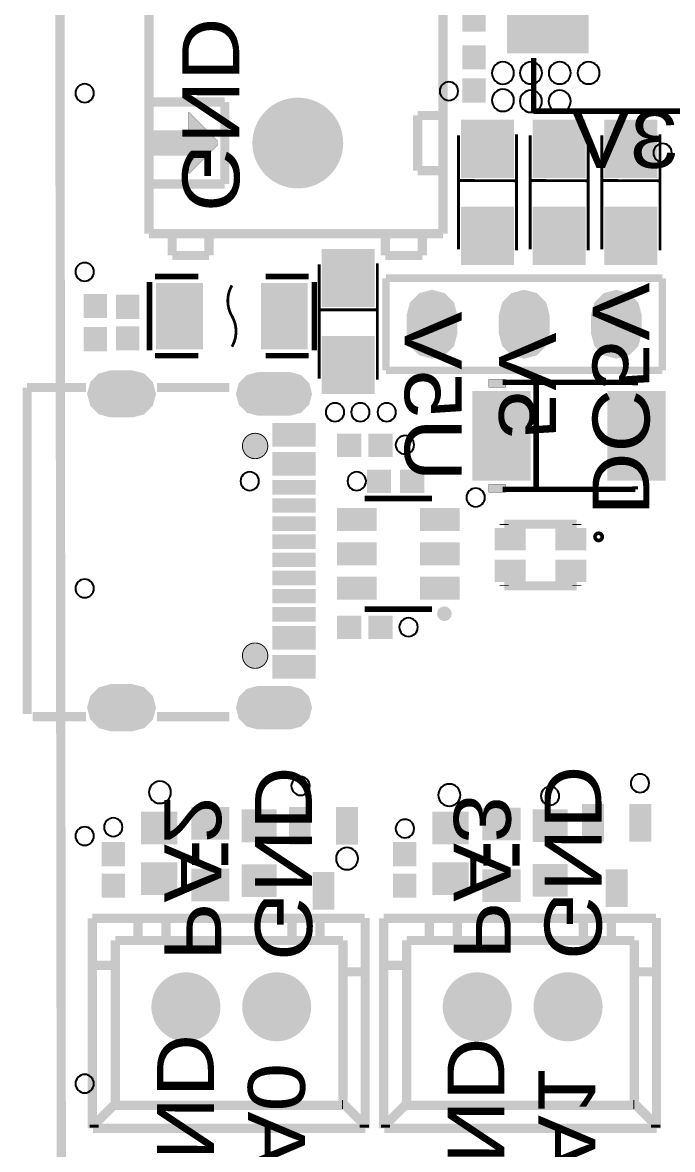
# Model space of a CAD drawing. Header units: millimetres. Extents: x -1 to 130, y -79 to 1.
# Drawn here: x -1.01 to 16.9, y -48.45 to -17.38 of the extents above; entities that cross this region are included whole.
import ezdxf
from ezdxf.enums import TextEntityAlignment as Align

# ---------------------------------------------------------------- set-up
doc = ezdxf.new("R2010")
doc.units = ezdxf.units.MM
doc.header["$MEASUREMENT"] = 0
for name, color, linetype, true_color in [('Board-Outline-Layer', 7, 'Continuous', 0xff00ff), ('Bottom-Silkscreen-Layer', 7, 'Continuous', 0x808000), ('Bottom-Solder-Mask-Layer', 7, 'Continuous', 0xff00ff), ('Multi-Layer', 7, 'Continuous', 0xc0c0c0), ('Top-Silkscreen-Layer', 7, 'Continuous', 0xffff00), ('Top-Solder-Mask-Layer', 7, 'Continuous', 0x800080)]:
    doc.layers.add(name, color=color, linetype=linetype, true_color=true_color)
doc.styles.get("Standard").update_dxf_attribs({"font": 'arial.ttf'})

msp = doc.modelspace()

# ---------------------------------------------------------------- hatches: boundary and pattern name
at = {"layer": 'Bottom-Solder-Mask-Layer'}
for points in [[(5.324, -20.705, 1), (7.826, -20.705, 1)], [(10.972, -25.95), (10.879, -26.3), (10.622, -26.557), (10.272, -26.651), (9.921, -26.557), (9.665, -26.3), (9.571, -25.95), (9.571, -25.45), (9.665, -25.1), (9.921, -24.843), (10.272, -24.749), (10.622, -24.843), (10.879, -25.1), (10.972, -25.45)], [(13.512, -25.95), (13.419, -26.3), (13.162, -26.557), (12.812, -26.651), (12.461, -26.557), (12.205, -26.3), (12.111, -25.95), (12.111, -25.45), (12.205, -25.1), (12.461, -24.843), (12.812, -24.749), (13.162, -24.843), (13.419, -25.1), (13.512, -25.45)], [(16.052, -25.95), (15.959, -26.3), (15.702, -26.557), (15.352, -26.651), (15.001, -26.557), (14.745, -26.3), (14.651, -25.95), (14.651, -25.45), (14.745, -25.1), (15.001, -24.843), (15.352, -24.749), (15.702, -24.843), (15.959, -25.1), (16.052, -25.45)], [(1.419, -28.27), (1.094, -28.183), (0.856, -27.945), (0.769, -27.62), (0.856, -27.295), (1.094, -27.057), (1.419, -26.97), (2.019, -26.97), (2.344, -27.057), (2.582, -27.295), (2.669, -27.62), (2.582, -27.945), (2.344, -28.183), (2.019, -28.27)], [(5.469, -28.22), (5.169, -28.139), (4.949, -27.92), (4.869, -27.62), (4.949, -27.32), (5.169, -27.1), (5.469, -27.02), (6.369, -27.02), (6.669, -27.1), (6.889, -27.32), (6.969, -27.62), (6.889, -27.92), (6.669, -28.139), (6.369, -28.22)], [(1.419, -36.92), (1.094, -36.833), (0.856, -36.595), (0.769, -36.27), (0.856, -35.945), (1.094, -35.707), (1.419, -35.62), (2.019, -35.62), (2.344, -35.707), (2.582, -35.945), (2.669, -36.27), (2.582, -36.595), (2.344, -36.833), (2.019, -36.92)], [(5.469, -36.87), (5.169, -36.789), (4.949, -36.57), (4.869, -36.27), (4.949, -35.97), (5.169, -35.75), (5.469, -35.67), (6.369, -35.67), (6.669, -35.75), (6.889, -35.97), (6.969, -36.27), (6.889, -36.57), (6.669, -36.789), (6.369, -36.87)], [(2.541, -44.514, 1), (4.443, -44.514, 1)], [(5.043, -44.514, 1), (6.944, -44.514, 1)], [(10.567, -44.514, 1), (12.469, -44.514, 1)], [(13.069, -44.514, 1), (14.971, -44.514, 1)]]:
    msp.add_hatch(color=256, dxfattribs=at).paths.add_polyline_path(points)
at = {"layer": 'Multi-Layer'}
for points in [[(5.375, -20.705, 1), (7.775, -20.705, 1)], [(5.375, -20.705, 1), (7.775, -20.705, 1)], [(5.375, -20.705, 1), (7.775, -20.705, 1)], [(10.922, -25.95), (10.835, -26.275), (10.597, -26.513), (10.272, -26.6), (9.947, -26.513), (9.709, -26.275), (9.622, -25.95), (9.622, -25.45), (9.709, -25.125), (9.947, -24.887), (10.272, -24.8), (10.597, -24.887), (10.835, -25.125), (10.922, -25.45)], [(10.922, -25.95), (10.835, -26.275), (10.597, -26.513), (10.272, -26.6), (9.947, -26.513), (9.709, -26.275), (9.622, -25.95), (9.622, -25.45), (9.709, -25.125), (9.947, -24.887), (10.272, -24.8), (10.597, -24.887), (10.835, -25.125), (10.922, -25.45)], [(10.922, -25.95), (10.835, -26.275), (10.597, -26.513), (10.272, -26.6), (9.947, -26.513), (9.709, -26.275), (9.622, -25.95), (9.622, -25.45), (9.709, -25.125), (9.947, -24.887), (10.272, -24.8), (10.597, -24.887), (10.835, -25.125), (10.922, -25.45)], [(13.462, -25.95), (13.375, -26.275), (13.137, -26.513), (12.812, -26.6), (12.487, -26.513), (12.249, -26.275), (12.162, -25.95), (12.162, -25.45), (12.249, -25.125), (12.487, -24.887), (12.812, -24.8), (13.137, -24.887), (13.375, -25.125), (13.462, -25.45)], [(13.462, -25.95), (13.375, -26.275), (13.137, -26.513), (12.812, -26.6), (12.487, -26.513), (12.249, -26.275), (12.162, -25.95), (12.162, -25.45), (12.249, -25.125), (12.487, -24.887), (12.812, -24.8), (13.137, -24.887), (13.375, -25.125), (13.462, -25.45)], [(13.462, -25.95), (13.375, -26.275), (13.137, -26.513), (12.812, -26.6), (12.487, -26.513), (12.249, -26.275), (12.162, -25.95), (12.162, -25.45), (12.249, -25.125), (12.487, -24.887), (12.812, -24.8), (13.137, -24.887), (13.375, -25.125), (13.462, -25.45)], [(16.002, -25.95), (15.915, -26.275), (15.677, -26.513), (15.352, -26.6), (15.027, -26.513), (14.789, -26.275), (14.702, -25.95), (14.702, -25.45), (14.789, -25.125), (15.027, -24.887), (15.352, -24.8), (15.677, -24.887), (15.915, -25.125), (16.002, -25.45)], [(16.002, -25.95), (15.915, -26.275), (15.677, -26.513), (15.352, -26.6), (15.027, -26.513), (14.789, -26.275), (14.702, -25.95), (14.702, -25.45), (14.789, -25.125), (15.027, -24.887), (15.352, -24.8), (15.677, -24.887), (15.915, -25.125), (16.002, -25.45)], [(16.002, -25.95), (15.915, -26.275), (15.677, -26.513), (15.352, -26.6), (15.027, -26.513), (14.789, -26.275), (14.702, -25.95), (14.702, -25.45), (14.789, -25.125), (15.027, -24.887), (15.352, -24.8), (15.677, -24.887), (15.915, -25.125), (16.002, -25.45)], [(1.419, -28.22), (1.119, -28.139), (0.899, -27.92), (0.819, -27.62), (0.899, -27.32), (1.119, -27.1), (1.419, -27.02), (2.019, -27.02), (2.319, -27.1), (2.538, -27.32), (2.619, -27.62), (2.538, -27.92), (2.319, -28.139), (2.019, -28.22)], [(1.419, -28.22), (1.119, -28.139), (0.899, -27.92), (0.819, -27.62), (0.899, -27.32), (1.119, -27.1), (1.419, -27.02), (2.019, -27.02), (2.319, -27.1), (2.538, -27.32), (2.619, -27.62), (2.538, -27.92), (2.319, -28.139), (2.019, -28.22)], [(1.419, -28.22), (1.119, -28.139), (0.899, -27.92), (0.819, -27.62), (0.899, -27.32), (1.119, -27.1), (1.419, -27.02), (2.019, -27.02), (2.319, -27.1), (2.538, -27.32), (2.619, -27.62), (2.538, -27.92), (2.319, -28.139), (2.019, -28.22)], [(5.469, -28.17), (5.194, -28.096), (4.993, -27.895), (4.919, -27.62), (4.993, -27.345), (5.194, -27.143), (5.469, -27.07), (6.369, -27.07), (6.644, -27.143), (6.845, -27.345), (6.919, -27.62), (6.845, -27.895), (6.644, -28.096), (6.369, -28.17)], [(5.469, -28.17), (5.194, -28.096), (4.993, -27.895), (4.919, -27.62), (4.993, -27.345), (5.194, -27.143), (5.469, -27.07), (6.369, -27.07), (6.644, -27.143), (6.845, -27.345), (6.919, -27.62), (6.845, -27.895), (6.644, -28.096), (6.369, -28.17)], [(5.469, -28.17), (5.194, -28.096), (4.993, -27.895), (4.919, -27.62), (4.993, -27.345), (5.194, -27.143), (5.469, -27.07), (6.369, -27.07), (6.644, -27.143), (6.845, -27.345), (6.919, -27.62), (6.845, -27.895), (6.644, -28.096), (6.369, -28.17)], [(5.049, -29.055, 1), (5.749, -29.055, 1)], [(5.049, -34.835, 1), (5.749, -34.835, 1)], [(1.419, -36.87), (1.119, -36.789), (0.899, -36.57), (0.819, -36.27), (0.899, -35.97), (1.119, -35.75), (1.419, -35.67), (2.019, -35.67), (2.319, -35.75), (2.538, -35.97), (2.619, -36.27), (2.538, -36.57), (2.319, -36.789), (2.019, -36.87)], [(1.419, -36.87), (1.119, -36.789), (0.899, -36.57), (0.819, -36.27), (0.899, -35.97), (1.119, -35.75), (1.419, -35.67), (2.019, -35.67), (2.319, -35.75), (2.538, -35.97), (2.619, -36.27), (2.538, -36.57), (2.319, -36.789), (2.019, -36.87)], [(1.419, -36.87), (1.119, -36.789), (0.899, -36.57), (0.819, -36.27), (0.899, -35.97), (1.119, -35.75), (1.419, -35.67), (2.019, -35.67), (2.319, -35.75), (2.538, -35.97), (2.619, -36.27), (2.538, -36.57), (2.319, -36.789), (2.019, -36.87)], [(5.469, -36.82), (5.194, -36.746), (4.993, -36.545), (4.919, -36.27), (4.993, -35.995), (5.194, -35.793), (5.469, -35.72), (6.369, -35.72), (6.644, -35.793), (6.845, -35.995), (6.919, -36.27), (6.845, -36.545), (6.644, -36.746), (6.369, -36.82)], [(5.469, -36.82), (5.194, -36.746), (4.993, -36.545), (4.919, -36.27), (4.993, -35.995), (5.194, -35.793), (5.469, -35.72), (6.369, -35.72), (6.644, -35.793), (6.845, -35.995), (6.919, -36.27), (6.845, -36.545), (6.644, -36.746), (6.369, -36.82)], [(5.469, -36.82), (5.194, -36.746), (4.993, -36.545), (4.919, -36.27), (4.993, -35.995), (5.194, -35.793), (5.469, -35.72), (6.369, -35.72), (6.644, -35.793), (6.845, -35.995), (6.919, -36.27), (6.845, -36.545), (6.644, -36.746), (6.369, -36.82)], [(2.592, -44.514, 1), (4.392, -44.514, 1)], [(2.592, -44.514, 1), (4.392, -44.514, 1)], [(2.592, -44.514, 1), (4.392, -44.514, 1)], [(5.094, -44.514, 1), (6.894, -44.514, 1)], [(5.094, -44.514, 1), (6.894, -44.514, 1)], [(5.094, -44.514, 1), (6.894, -44.514, 1)], [(10.618, -44.514, 1), (12.418, -44.514, 1)], [(10.618, -44.514, 1), (12.418, -44.514, 1)], [(10.618, -44.514, 1), (12.418, -44.514, 1)], [(13.12, -44.514, 1), (14.92, -44.514, 1)], [(13.12, -44.514, 1), (14.92, -44.514, 1)], [(13.12, -44.514, 1), (14.92, -44.514, 1)]]:
    msp.add_hatch(color=256, dxfattribs=at).paths.add_polyline_path(points)
at = {"layer": 'Top-Silkscreen-Layer'}
for points in [[(2.475, -20.355), (3.575, -20.355), (3.575, -19.855), (4.375, -20.655), (4.375, -20.755), (3.575, -21.555), (3.575, -21.055), (2.475, -21.055)], [(12.296, -27.223), (12.296, -27.435), (11.839, -27.435), (11.839, -27.223)], [(12.296, -30.327), (12.296, -30.115), (11.839, -30.115), (11.839, -30.327)]]:
    msp.add_hatch(color=256, dxfattribs=at).paths.add_polyline_path(points)
at = {"layer": 'Top-Solder-Mask-Layer'}
for points in [[(14.588, -14.814), (14.588, -18.236), (12.336, -18.236), (12.336, -14.814)], [(11.111, -16.972), (11.754, -16.972), (11.754, -17.64), (11.111, -17.64)], [(11.111, -18.01), (11.754, -18.01), (11.754, -18.678), (11.111, -18.678)], [(11.111, -18.922), (11.754, -18.922), (11.754, -19.59), (11.111, -19.59)], [(5.324, -20.705, 1), (7.826, -20.705, 1)], [(11.07, -20.063), (12.53, -20.063), (12.53, -21.665), (11.07, -21.665)], [(13.046, -20.063), (14.507, -20.063), (14.507, -21.665), (13.046, -21.665)], [(15.023, -20.063), (16.483, -20.063), (16.483, -21.665), (15.023, -21.665)], [(11.07, -22.463), (12.53, -22.463), (12.53, -24.064), (11.07, -24.064)], [(13.046, -22.463), (14.507, -22.463), (14.507, -24.064), (13.046, -24.064)], [(15.023, -22.463), (16.483, -22.463), (16.483, -24.064), (15.023, -24.064)], [(7.235, -23.624), (8.696, -23.624), (8.696, -25.226), (7.235, -25.226)], [(2.669, -26.39), (2.669, -24.56), (3.961, -24.56), (3.961, -26.39)], [(5.559, -26.39), (5.559, -24.56), (6.851, -24.56), (6.851, -26.39)], [(10.972, -25.95), (10.879, -26.3), (10.622, -26.557), (10.272, -26.651), (9.921, -26.557), (9.665, -26.3), (9.571, -25.95), (9.571, -25.45), (9.665, -25.1), (9.921, -24.843), (10.272, -24.749), (10.622, -24.843), (10.879, -25.1), (10.972, -25.45)], [(13.512, -25.95), (13.419, -26.3), (13.162, -26.557), (12.812, -26.651), (12.461, -26.557), (12.205, -26.3), (12.111, -25.95), (12.111, -25.45), (12.205, -25.1), (12.461, -24.843), (12.812, -24.749), (13.162, -24.843), (13.419, -25.1), (13.512, -25.45)], [(16.052, -25.95), (15.959, -26.3), (15.702, -26.557), (15.352, -26.651), (15.001, -26.557), (14.745, -26.3), (14.651, -25.95), (14.651, -25.45), (14.745, -25.1), (15.001, -24.843), (15.352, -24.749), (15.702, -24.843), (15.959, -25.1), (16.052, -25.45)], [(0.676, -24.864), (1.318, -24.864), (1.318, -25.532), (0.676, -25.532)], [(1.565, -24.888), (2.207, -24.888), (2.207, -25.555), (1.565, -25.555)], [(0.676, -25.776), (1.318, -25.776), (1.318, -26.444), (0.676, -26.444)], [(1.565, -25.753), (2.207, -25.753), (2.207, -26.42), (1.565, -26.42)], [(7.235, -26.024), (8.696, -26.024), (8.696, -27.626), (7.235, -27.626)], [(1.419, -28.27), (1.094, -28.183), (0.856, -27.945), (0.769, -27.62), (0.856, -27.295), (1.094, -27.057), (1.419, -26.97), (2.019, -26.97), (2.344, -27.057), (2.582, -27.295), (2.669, -27.62), (2.582, -27.945), (2.344, -28.183), (2.019, -28.27)], [(5.469, -28.22), (5.169, -28.139), (4.949, -27.92), (4.869, -27.62), (4.949, -27.32), (5.169, -27.1), (5.469, -27.02), (6.369, -27.02), (6.669, -27.1), (6.889, -27.32), (6.969, -27.62), (6.889, -27.92), (6.669, -28.139), (6.369, -28.22)], [(12.989, -27.536), (12.989, -30.014), (11.381, -30.014), (11.381, -27.536)], [(16.71, -27.536), (16.71, -30.014), (15.103, -30.014), (15.103, -27.536)], [(5.869, -28.42), (7.069, -28.42), (7.069, -29.07), (5.869, -29.07)], [(7.655, -29.362), (7.655, -28.72), (8.322, -28.72), (8.322, -29.362)], [(8.521, -29.362), (8.521, -28.72), (9.188, -28.72), (9.188, -29.362)], [(5.869, -29.22), (7.069, -29.22), (7.069, -29.87), (5.869, -29.87)], [(9.147, -29.707), (9.147, -30.349), (8.479, -30.349), (8.479, -29.707)], [(10.059, -29.707), (10.059, -30.349), (9.391, -30.349), (9.391, -29.707)], [(5.869, -29.995), (7.069, -29.995), (7.069, -30.395), (5.869, -30.395)], [(5.869, -30.495), (7.069, -30.495), (7.069, -30.895), (5.869, -30.895)], [(5.869, -30.995), (7.069, -30.995), (7.069, -31.395), (5.869, -31.395)], [(8.744, -31.395), (7.652, -31.395), (7.652, -30.761), (8.744, -30.761)], [(11.034, -31.395), (9.942, -31.395), (9.942, -30.761), (11.034, -30.761)], [(12.857, -31.319), (12.857, -31.931), (11.996, -31.931), (11.996, -31.319)], [(13.666, -31.931), (13.666, -31.319), (14.527, -31.319), (14.527, -31.931)], [(5.869, -31.495), (7.069, -31.495), (7.069, -31.895), (5.869, -31.895)], [(8.744, -32.345), (7.652, -32.345), (7.652, -31.711), (8.744, -31.711)], [(11.034, -32.345), (9.942, -32.345), (9.942, -31.711), (11.034, -31.711)], [(5.869, -31.995), (7.069, -31.995), (7.069, -32.395), (5.869, -32.395)], [(11.996, -32.801), (11.996, -32.189), (12.857, -32.189), (12.857, -32.801)], [(14.527, -32.189), (14.527, -32.801), (13.666, -32.801), (13.666, -32.189)], [(5.869, -32.495), (7.069, -32.495), (7.069, -32.895), (5.869, -32.895)], [(8.744, -33.295), (7.652, -33.295), (7.652, -32.661), (8.744, -32.661)], [(11.034, -33.295), (9.942, -33.295), (9.942, -32.661), (11.034, -32.661)], [(5.869, -32.995), (7.069, -32.995), (7.069, -33.395), (5.869, -33.395)], [(5.869, -33.495), (7.069, -33.495), (7.069, -33.895), (5.869, -33.895)], [(7.655, -34.372), (7.655, -33.731), (8.322, -33.731), (8.322, -34.372)], [(8.521, -34.372), (8.521, -33.731), (9.188, -33.731), (9.188, -34.372)], [(5.869, -34.02), (7.069, -34.02), (7.069, -34.67), (5.869, -34.67)], [(5.869, -34.82), (7.069, -34.82), (7.069, -35.47), (5.869, -35.47)], [(1.419, -36.92), (1.094, -36.833), (0.856, -36.595), (0.769, -36.27), (0.856, -35.945), (1.094, -35.707), (1.419, -35.62), (2.019, -35.62), (2.344, -35.707), (2.582, -35.945), (2.669, -36.27), (2.582, -36.595), (2.344, -36.833), (2.019, -36.92)], [(5.469, -36.87), (5.169, -36.789), (4.949, -36.57), (4.869, -36.27), (4.949, -35.97), (5.169, -35.75), (5.469, -35.67), (6.369, -35.67), (6.669, -35.75), (6.889, -35.97), (6.969, -36.27), (6.889, -36.57), (6.669, -36.789), (6.369, -36.87)], [(2.254, -39.132), (3.256, -39.132), (3.256, -40.034), (2.254, -40.034)], [(4.689, -39.003), (4.689, -39.905), (3.638, -39.905), (3.638, -39.003)], [(5.993, -39.983), (5.027, -39.983), (5.027, -39.075), (5.993, -39.075)], [(6.934, -40.041), (6.332, -40.041), (6.332, -39.004), (6.934, -39.004)], [(8.233, -40.041), (7.632, -40.041), (7.632, -39.004), (8.233, -39.004)], [(10.281, -39.132), (11.282, -39.132), (11.282, -40.034), (10.281, -40.034)], [(12.711, -39.022), (12.711, -39.923), (11.659, -39.923), (11.659, -39.022)], [(14.012, -39.975), (13.046, -39.975), (13.046, -39.067), (14.012, -39.067)], [(15.011, -39.965), (14.409, -39.965), (14.409, -38.927), (15.011, -38.927)], [(16.311, -39.965), (15.709, -39.965), (15.709, -38.927), (16.311, -38.927)], [(1.812, -40.641), (1.171, -40.641), (1.171, -39.974), (1.812, -39.974)], [(9.839, -40.641), (9.197, -40.641), (9.197, -39.974), (9.839, -39.974)], [(2.254, -40.532), (3.256, -40.532), (3.256, -41.434), (2.254, -41.434)], [(5.993, -41.49), (5.027, -41.49), (5.027, -40.582), (5.993, -40.582)], [(10.281, -40.532), (11.282, -40.532), (11.282, -41.434), (10.281, -41.434)], [(14.012, -41.482), (13.046, -41.482), (13.046, -40.574), (14.012, -40.574)], [(1.812, -41.507), (1.171, -41.507), (1.171, -40.84), (1.812, -40.84)], [(4.689, -40.703), (4.689, -41.605), (3.638, -41.605), (3.638, -40.703)], [(7.583, -41.837), (6.982, -41.837), (6.982, -40.799), (7.583, -40.799)], [(9.839, -41.507), (9.197, -41.507), (9.197, -40.84), (9.839, -40.84)], [(12.711, -40.722), (12.711, -41.623), (11.659, -41.623), (11.659, -40.722)], [(15.661, -41.761), (15.059, -41.761), (15.059, -40.723), (15.661, -40.723)], [(2.541, -44.514, 1), (4.443, -44.514, 1)], [(5.043, -44.514, 1), (6.944, -44.514, 1)], [(10.567, -44.514, 1), (12.469, -44.514, 1)], [(13.069, -44.514, 1), (14.971, -44.514, 1)]]:
    msp.add_hatch(color=256, dxfattribs=at).paths.add_polyline_path(points)

# ---------------------------------------------------------------- linework, layer by layer
at = {"layer": 'Board-Outline-Layer', "const_width": 0.254}
msp.add_lwpolyline([(129.998, 0.002), (0.002, 0.002), (0, 0), (0.079, -64.978), (7.809, -72.725), (122.275, -72.725), (130, -65), (130, 0)], close=True, dxfattribs=at)
at = {"layer": 'Multi-Layer'}
for points in [[(11.92, -18.775, 1), (12.53, -18.775), (12.53, -18.775, 1), (11.92, -18.775)], [(12.695, -18.773, 1), (13.305, -18.773), (13.305, -18.773, 1), (12.695, -18.773)], [(13.487, -18.773, 1), (14.097, -18.773), (14.097, -18.773, 1), (13.487, -18.773)], [(14.28, -18.773, 1), (14.889, -18.773), (14.889, -18.773, 1), (14.28, -18.773)], [(11.92, -19.525, 1), (12.53, -19.525), (12.53, -19.525, 1), (11.92, -19.525)], [(12.691, -19.552, 1), (13.3, -19.552), (13.3, -19.552, 1), (12.691, -19.552)], [(13.483, -19.552, 1), (14.093, -19.552), (14.093, -19.552, 1), (13.483, -19.552)], [(2.47, -38.6, 1), (3.08, -38.6), (3.08, -38.6, 1), (2.47, -38.6)], [(10.446, -38.677, 1), (11.055, -38.677), (11.055, -38.677, 1), (10.446, -38.677)], [(7.628, -40.427, 1), (8.237, -40.427), (8.237, -40.427, 1), (7.628, -40.427)]]:
    msp.add_lwpolyline(points, format="xyb", dxfattribs=at)
for points in [[(0.449, -19.332, 1), (0.957, -19.332, 1)], [(10.484, -19.275, 1), (10.992, -19.275, 1)], [(16.371, -20.975, 1), (16.879, -20.975, 1)], [(0.449, -24.257, 1), (0.957, -24.257, 1)], [(7.346, -28.125, 1), (7.854, -28.125, 1)], [(8.046, -28.125, 1), (8.554, -28.125, 1)], [(8.771, -28.125, 1), (9.279, -28.125, 1)], [(9.271, -29.025, 1), (9.779, -29.025, 1)], [(4.996, -30.025, 1), (5.504, -30.025, 1)], [(7.946, -30.026, 1), (8.454, -30.026, 1)], [(11.221, -30.475, 1), (11.729, -30.475, 1)], [(0.449, -32.982, 1), (0.957, -32.982, 1)], [(9.371, -34.05, 1), (9.879, -34.05, 1)], [(6.396, -38.427, 1), (6.904, -38.427, 1)], [(15.747, -38.352, 1), (16.255, -38.352, 1)], [(13.272, -38.702, 1), (13.78, -38.702, 1)], [(1.237, -39.562, 1), (1.745, -39.562, 1)], [(9.271, -39.602, 1), (9.779, -39.602, 1)], [(0.449, -39.807, 1), (0.957, -39.807, 1)], [(0.449, -46.632, 1), (0.957, -46.632, 1)]]:
    msp.add_lwpolyline(points, format="xyb", close=True, dxfattribs=at)
at = {"layer": 'Multi-Layer', "const_width": 0.0254}
for points in [[(5.049, -29.055, 1), (5.749, -29.055), (5.749, -29.055, 1), (5.049, -29.055)], [(5.049, -34.835, 1), (5.749, -34.835), (5.749, -34.835, 1), (5.049, -34.835)]]:
    msp.add_lwpolyline(points, format="xyb", dxfattribs=at)
at = {"layer": 'Top-Silkscreen-Layer'}
for points, const_width in [([(2.475, -23.205), (2.475, -13.205)], 0.254), ([(2.475, -23.205), (2.475, -13.205)], 0.254), ([(10.575, -13.205), (10.575, -23.205)], 0.254), ([(10.575, -13.205), (10.575, -23.205)], 0.254), ([(13.073, -18.365), (13.073, -19.827)], 0.152), ([(13.073, -18.365), (13.073, -19.827)], 0.152), ([(2.474, -19.577), (4.564, -19.577)], 0.254), ([(2.474, -19.577), (4.564, -19.577)], 0.254), ([(4.564, -19.577), (4.564, -21.833)], 0.254), ([(4.564, -19.577), (4.564, -21.833)], 0.254), ([(10.575, -19.946), (9.877, -19.946)], 0.254), ([(9.877, -19.946), (9.877, -21.464)], 0.254), ([(10.575, -19.946), (9.877, -19.946)], 0.254), ([(9.877, -19.946), (9.877, -21.464)], 0.254), ([(13.073, -19.827), (19.677, -19.827)], 0.152), ([(13.073, -19.827), (19.677, -19.827)], 0.152), ([(11, -20.489), (11, -23.639)], 0.08), ([(11, -20.489), (11, -23.639)], 0.08), ([(12.6, -20.464), (12.6, -23.664)], 0.08), ([(12.6, -20.464), (12.6, -23.664)], 0.08), ([(12.976, -20.489), (12.976, -23.639)], 0.08), ([(12.976, -20.489), (12.976, -23.639)], 0.08), ([(14.577, -20.464), (14.577, -23.664)], 0.08), ([(14.577, -20.464), (14.577, -23.664)], 0.08), ([(14.953, -20.489), (14.953, -23.639)], 0.08), ([(14.953, -20.489), (14.953, -23.639)], 0.08), ([(16.553, -20.464), (16.553, -23.664)], 0.08), ([(16.553, -20.464), (16.553, -23.664)], 0.08), ([(9.877, -21.464), (10.575, -21.464)], 0.254), ([(9.877, -21.464), (10.575, -21.464)], 0.254), ([(4.564, -21.833), (2.474, -21.833)], 0.254), ([(4.564, -21.833), (2.474, -21.833)], 0.254), ([(11, -21.74), (12.6, -21.744)], 0.08), ([(11, -21.74), (12.6, -21.744)], 0.08), ([(12.976, -21.74), (14.577, -21.744)], 0.08), ([(12.976, -21.74), (14.577, -21.744)], 0.08), ([(14.953, -21.74), (16.553, -21.744)], 0.08), ([(14.953, -21.74), (16.553, -21.744)], 0.08), ([(10.575, -23.205), (2.475, -23.205)], 0.254), ([(10.575, -23.205), (2.475, -23.205)], 0.254), ([(3.114, -23.205), (3.114, -23.804)], 0.254), ([(3.114, -23.205), (3.114, -23.804)], 0.254), ([(4.131, -23.804), (4.131, -23.205)], 0.254), ([(4.131, -23.804), (4.131, -23.205)], 0.254), ([(8.988, -23.205), (8.988, -23.804)], 0.254), ([(8.988, -23.205), (8.988, -23.804)], 0.254), ([(10.004, -23.804), (10.004, -23.205)], 0.254), ([(10.004, -23.804), (10.004, -23.205)], 0.254), ([(3.114, -23.804), (4.131, -23.804)], 0.254), ([(3.114, -23.804), (4.131, -23.804)], 0.254), ([(8.988, -23.804), (10.004, -23.804)], 0.254), ([(8.988, -23.804), (10.004, -23.804)], 0.254), ([(7.165, -24.05), (7.165, -27.2)], 0.08), ([(7.165, -24.05), (7.165, -27.2)], 0.08), ([(8.765, -24.025), (8.765, -27.225)], 0.08), ([(8.765, -24.025), (8.765, -27.225)], 0.08), ([(2.491, -24.535), (2.491, -26.415)], 0.152), ([(2.491, -24.535), (2.491, -26.415)], 0.152), ([(3.834, -24.382), (2.644, -24.382)], 0.152), ([(3.834, -24.382), (2.644, -24.382)], 0.152), ([(5.686, -24.382), (6.876, -24.382)], 0.152), ([(5.686, -24.382), (6.876, -24.382)], 0.152), ([(7.029, -24.535), (7.029, -26.415)], 0.152), ([(7.029, -24.535), (7.029, -26.415)], 0.152), ([(10.907, -24.43), (9.002, -24.43)], 0.203), ([(9.002, -24.43), (9.002, -26.97)], 0.203), ([(10.907, -24.43), (9.002, -24.43)], 0.203), ([(9.002, -24.43), (9.002, -26.97)], 0.203), ([(16.622, -24.43), (10.907, -24.43)], 0.203), ([(16.622, -24.43), (10.907, -24.43)], 0.203), ([(16.622, -26.97), (16.622, -24.43)], 0.203), ([(16.622, -26.97), (16.622, -24.43)], 0.203), ([(7.165, -25.302), (8.765, -25.305)], 0.08), ([(7.165, -25.302), (8.765, -25.305)], 0.08), ([(2.644, -26.568), (3.834, -26.568)], 0.152), ([(2.644, -26.568), (3.834, -26.568)], 0.152), ([(6.876, -26.568), (5.686, -26.568)], 0.152), ([(6.876, -26.568), (5.686, -26.568)], 0.152), ([(9.002, -26.97), (16.622, -26.97)], 0.203), ([(9.002, -26.97), (16.622, -26.97)], 0.203), ([(-0.881, -27.445), (0.738, -27.445)], 0.254), ([(-0.881, -36.445), (-0.881, -27.445)], 0.254), ([(-0.881, -27.445), (0.738, -27.445)], 0.254), ([(-0.881, -36.445), (-0.881, -27.445)], 0.254), ([(2.7, -27.445), (4.688, -27.445)], 0.254), ([(2.7, -27.445), (4.688, -27.445)], 0.254), ([(15.872, -27.299), (12.22, -27.299)], 0.152), ([(15.872, -27.299), (12.22, -27.299)], 0.152), ([(13.142, -30.251), (13.142, -27.299)], 0.152), ([(13.142, -30.251), (13.142, -27.299)], 0.152), ([(15.872, -27.299), (15.872, -27.384)], 0.152), ([(15.872, -27.299), (15.872, -27.384)], 0.152), ([(15.872, -30.251), (15.872, -30.166)], 0.152), ([(15.872, -30.251), (15.872, -30.166)], 0.152), ([(10.269, -30.502), (8.417, -30.502)], 0.152), ([(10.269, -30.502), (8.417, -30.502)], 0.152), ([(15.872, -30.251), (12.22, -30.251)], 0.152), ([(15.872, -30.251), (12.22, -30.251)], 0.152), ([(12.262, -31.21), (14.262, -31.21)], 0.254), ([(12.262, -31.21), (12.262, -31.229)], 0.254), ([(12.262, -31.21), (14.262, -31.21)], 0.254), ([(12.262, -31.21), (12.262, -31.229)], 0.254), ([(14.262, -31.21), (14.262, -31.229)], 0.254), ([(14.262, -31.21), (14.262, -31.229)], 0.254), ([(12.262, -32.891), (12.262, -32.91)], 0.254), ([(12.262, -32.891), (12.262, -32.91)], 0.254), ([(12.262, -32.91), (14.262, -32.91)], 0.254), ([(12.262, -32.91), (14.262, -32.91)], 0.254), ([(14.262, -32.891), (14.262, -32.91)], 0.254), ([(14.262, -32.891), (14.262, -32.91)], 0.254), ([(10.269, -33.554), (8.417, -33.554)], 0.152), ([(10.269, -33.554), (8.417, -33.554)], 0.152), ([(-0.732, -36.517), (0.741, -36.517)], 0.254), ([(-0.732, -36.517), (0.741, -36.517)], 0.254), ([(2.697, -36.517), (4.691, -36.517)], 0.254), ([(2.697, -36.517), (4.691, -36.517)], 0.254), ([(3.764, -40.004), (3.764, -40.254)], 0.2), ([(3.764, -40.004), (3.764, -40.254)], 0.2), ([(4.564, -40.004), (4.564, -40.254)], 0.2), ([(4.564, -40.004), (4.564, -40.254)], 0.2), ([(11.785, -40.023), (11.785, -40.273)], 0.2), ([(11.785, -40.023), (11.785, -40.273)], 0.2), ([(12.585, -40.023), (12.585, -40.273)], 0.2), ([(12.585, -40.023), (12.585, -40.273)], 0.2), ([(3.764, -40.254), (3.764, -40.354)], 0.2), ([(3.764, -40.254), (3.764, -40.354)], 0.2), ([(3.764, -40.354), (3.764, -40.604)], 0.2), ([(3.764, -40.354), (3.764, -40.604)], 0.2), ([(4.564, -40.254), (4.564, -40.354)], 0.2), ([(4.564, -40.254), (4.564, -40.354)], 0.2), ([(4.564, -40.354), (4.564, -40.604)], 0.2), ([(4.564, -40.354), (4.564, -40.604)], 0.2), ([(11.785, -40.273), (11.785, -40.373)], 0.2), ([(11.785, -40.273), (11.785, -40.373)], 0.2), ([(11.785, -40.373), (11.785, -40.623)], 0.2), ([(11.785, -40.373), (11.785, -40.623)], 0.2), ([(12.585, -40.273), (12.585, -40.373)], 0.2), ([(12.585, -40.273), (12.585, -40.373)], 0.2), ([(12.585, -40.373), (12.585, -40.623)], 0.2), ([(12.585, -40.373), (12.585, -40.623)], 0.2), ([(8.414, -42.075), (0.914, -42.075)], 0.254), ([(0.914, -47.866), (0.914, -42.075)], 0.254), ([(8.414, -42.075), (0.914, -42.075)], 0.254), ([(0.914, -47.866), (0.914, -42.075)], 0.254), ([(2.171, -42.088), (2.171, -42.672)], 0.254), ([(2.171, -42.088), (2.171, -42.672)], 0.254), ([(2.946, -42.101), (2.946, -42.685)], 0.254), ([(2.946, -42.101), (2.946, -42.685)], 0.254), ([(6.413, -42.088), (6.413, -42.672)], 0.254), ([(6.413, -42.088), (6.413, -42.672)], 0.254), ([(7.187, -42.101), (7.187, -42.685)], 0.254), ([(7.187, -42.101), (7.187, -42.685)], 0.254), ([(8.432, -47.866), (8.432, -42.066)], 0.254), ([(8.432, -47.866), (8.432, -42.066)], 0.254), ([(16.44, -42.075), (8.94, -42.075)], 0.254), ([(8.94, -47.866), (8.94, -42.075)], 0.254), ([(16.44, -42.075), (8.94, -42.075)], 0.254), ([(8.94, -47.866), (8.94, -42.075)], 0.254), ([(10.197, -42.088), (10.197, -42.672)], 0.254), ([(10.197, -42.088), (10.197, -42.672)], 0.254), ([(10.972, -42.101), (10.972, -42.685)], 0.254), ([(10.972, -42.101), (10.972, -42.685)], 0.254), ([(14.439, -42.088), (14.439, -42.672)], 0.254), ([(14.439, -42.088), (14.439, -42.672)], 0.254), ([(15.214, -42.101), (15.214, -42.685)], 0.254), ([(15.214, -42.101), (15.214, -42.685)], 0.254), ([(16.458, -47.866), (16.458, -42.066)], 0.254), ([(16.458, -47.866), (16.458, -42.066)], 0.254), ([(1.549, -47.231), (1.549, -42.685)], 0.254), ([(1.549, -42.685), (7.822, -42.685)], 0.254), ([(1.549, -47.231), (1.549, -42.685)], 0.254), ([(1.549, -42.685), (7.822, -42.685)], 0.254), ([(7.822, -42.685), (7.822, -47.206)], 0.254), ([(7.822, -42.685), (7.822, -47.206)], 0.254), ([(9.575, -47.231), (9.575, -42.685)], 0.254), ([(9.575, -42.685), (15.849, -42.685)], 0.254), ([(9.575, -47.231), (9.575, -42.685)], 0.254), ([(9.575, -42.685), (15.849, -42.685)], 0.254), ([(15.849, -42.685), (15.849, -47.206)], 0.254), ([(15.849, -42.685), (15.849, -47.206)], 0.254), ([(1.523, -43.371), (0.939, -43.371)], 0.254), ([(1.523, -43.371), (0.939, -43.371)], 0.254), ([(8.432, -43.548), (7.848, -43.548)], 0.254), ([(8.432, -43.548), (7.848, -43.548)], 0.254), ([(9.55, -43.371), (8.965, -43.371)], 0.254), ([(9.55, -43.371), (8.965, -43.371)], 0.254), ([(16.458, -43.548), (15.874, -43.548)], 0.254), ([(16.458, -43.548), (15.874, -43.548)], 0.254), ([(0.964, -47.765), (1.574, -47.155)], 0.254), ([(0.964, -47.765), (1.574, -47.155)], 0.254), ([(7.822, -47.231), (1.549, -47.231)], 0.254), ([(7.822, -47.231), (1.549, -47.231)], 0.254), ([(8.407, -47.765), (7.797, -47.155)], 0.254), ([(8.407, -47.765), (7.797, -47.155)], 0.254), ([(7.822, -47.206), (7.797, -47.206)], 0.254), ([(7.822, -47.206), (7.797, -47.206)], 0.254), ([(8.991, -47.765), (9.6, -47.155)], 0.254), ([(8.991, -47.765), (9.6, -47.155)], 0.254), ([(15.849, -47.231), (9.575, -47.231)], 0.254), ([(15.849, -47.231), (9.575, -47.231)], 0.254), ([(16.433, -47.765), (15.823, -47.155)], 0.254), ([(16.433, -47.765), (15.823, -47.155)], 0.254), ([(15.849, -47.206), (15.823, -47.206)], 0.254), ([(15.849, -47.206), (15.823, -47.206)], 0.254), ([(8.432, -47.866), (0.932, -47.866)], 0.254), ([(8.432, -47.866), (0.932, -47.866)], 0.254), ([(0.964, -47.841), (0.964, -47.765)], 0.254), ([(0.964, -47.841), (0.964, -47.765)], 0.254), ([(8.407, -47.841), (8.407, -47.765)], 0.254), ([(8.407, -47.841), (8.407, -47.765)], 0.254), ([(16.458, -47.866), (8.958, -47.866)], 0.254), ([(16.458, -47.866), (8.958, -47.866)], 0.254), ([(8.991, -47.841), (8.991, -47.765)], 0.254), ([(8.991, -47.841), (8.991, -47.765)], 0.254), ([(16.433, -47.841), (16.433, -47.765)], 0.254), ([(16.433, -47.841), (16.433, -47.765)], 0.254)]:
    msp.add_lwpolyline(points, dxfattribs=dict(at, const_width=const_width))
at = {"layer": 'Top-Silkscreen-Layer', "const_width": 0.00508}
for points in [[(2.475, -20.355), (3.575, -20.355), (3.575, -19.855), (4.375, -20.655), (4.375, -20.755), (3.575, -21.555), (3.575, -21.055), (2.475, -21.055)], [(12.296, -27.223), (12.296, -27.435), (11.839, -27.435), (11.839, -27.223)], [(12.296, -30.327), (12.296, -30.115), (11.839, -30.115), (11.839, -30.327)]]:
    msp.add_lwpolyline(points, close=True, dxfattribs=at)
at = {"layer": 'Top-Silkscreen-Layer', "const_width": 0.0762}
for points in [[(4.76, -25.475, -0.268), (4.76, -24.63)], [(4.76, -25.475, -0.268), (4.76, -24.63)], [(4.76, -25.475, -0.268), (4.76, -26.32)], [(4.76, -25.475, -0.268), (4.76, -26.32)]]:
    msp.add_lwpolyline(points, format="xyb", dxfattribs=at)
at = {"layer": 'Top-Silkscreen-Layer'}
for points, const_width in [([(14.762, -31.56, 1), (14.962, -31.56, 1)], 0.1), ([(14.762, -31.56, 1), (14.962, -31.56, 1)], 0.1), ([(10.513, -33.679, 1), (10.713, -33.679, 1)], 0.2), ([(10.513, -33.679, 1), (10.713, -33.679, 1)], 0.2)]:
    msp.add_lwpolyline(points, format="xyb", close=True, dxfattribs=dict(at, const_width=const_width))

# ---------------------------------------------------------------- texts
at = {"layer": 'Bottom-Silkscreen-Layer', "text_generation_flag": 2, "width": 1.1}
for s, rotation, p in [('GND', -90, (2.925, -22.605)), ('DC5V', 270, (14.225, -30.975)), ('U5V', 270, (9.05, -30.034)), ('5V', 270, (11.65, -28.871)), ('GND', 270, (4.928, -43.245)), ('GND', 270, (12.904, -43.22)), ('PA2', 270, (2.426, -43.245)), ('PA3', 270, (10.403, -43.22)), ('GND', 270, (2.229, -50.615)), ('GND', 270, (10.23, -50.715)), ('PA0', 270, (4.731, -50.615)), ('PA1', 270, (12.732, -50.715))]:
    msp.add_text(s, height=1.568, rotation=rotation, dxfattribs=at).set_placement(p, align=Align.BOTTOM_LEFT)
msp.add_text('3.3V', height=1.568, dxfattribs=at).set_placement((19.073, -21.86), align=Align.BOTTOM_LEFT)

doc.saveas('drawing.dxf')
